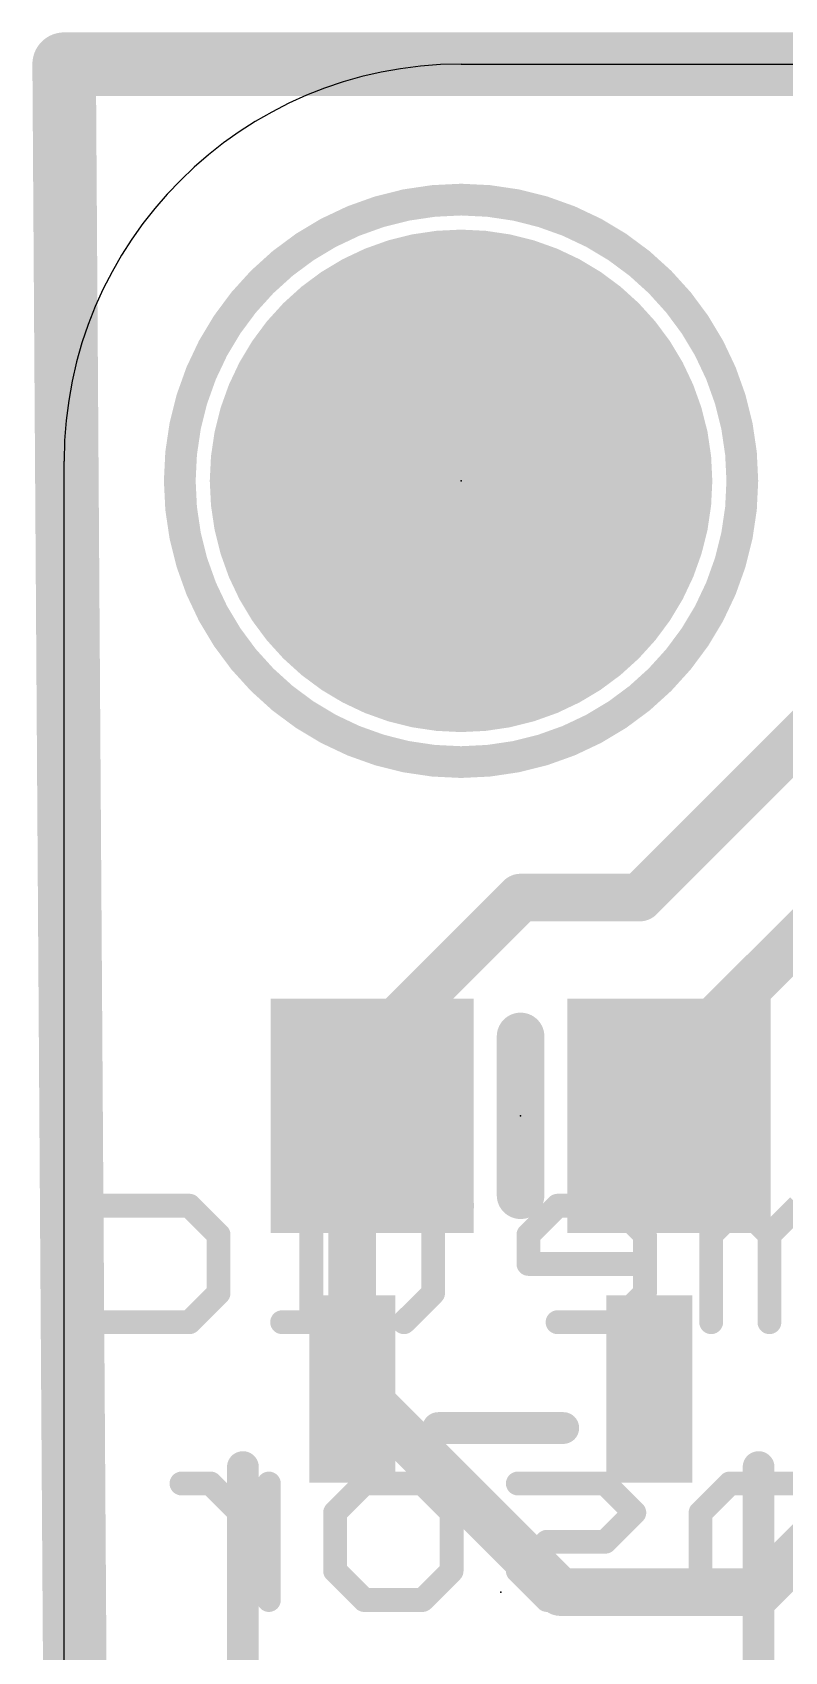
# Model space of a CAD drawing. Extents: x -0.2 to 18.1, y -0.2 to 19.4.
# Drawn here: x -0.2 to 4.61, y 9.02 to 19.38 of the extents above; entities that cross this region are included whole.
import ezdxf

# ---------------------------------------------------------------- set-up
doc = ezdxf.new("R2010")
doc.units = 0
for name, color, linetype in [('1', 12, 'CONTINUOUS'), ('16', 132, 'CONTINUOUS'), ('17', 110, 'CONTINUOUS'), ('20', 53, 'CONTINUOUS'), ('21', 40, 'CONTINUOUS'), ('22', 6, 'CONTINUOUS'), ('23', 53, 'CONTINUOUS')]:
    doc.layers.add(name, color=color, linetype=linetype)

# ---------------------------------------------------------------- blocks, each defined once
blk = doc.blocks.new('RECT')
blk.add_solid([(-0.5, -0.5), (0.5, -0.5), (-0.5, 0.5), (0.5, 0.5)])
blk = doc.blocks.new('ROUNDP')
at = {"const_width": 0.5}
blk.add_lwpolyline([(0, -0.25, 1), (0, 0.25, 1), (0, -0.25)], format="xyb", dxfattribs=at)

msp = doc.modelspace()

# ---------------------------------------------------------------- linework, layer by layer
at = {"layer": '1', "const_width": 0.3048}
for points in [[(3.683, 13.843), (5.334, 15.494)], [(4.191, 13.081), (5.08, 13.97)], [(1.971, 12.893), (2.921, 13.843)], [(2.921, 13.843), (3.683, 13.843)], [(4.191, 12.446), (4.191, 13.081)], [(1.971, 12.446), (1.971, 12.893)], [(1.971, 12.446), (1.844, 12.446)], [(1.844, 12.446), (1.844, 10.6981)], [(3.871, 12.446), (4.191, 12.446)], [(1.844, 10.6981), (1.8749, 10.6981)], [(1.8749, 10.6981), (3.175, 9.398)], [(4.445, 9.398), (5.334, 10.287)], [(3.175, 9.398), (4.445, 9.398)]]:
    msp.add_lwpolyline(points, dxfattribs=at)
at = {"layer": '1', "const_width": 0.1524}
for points in [[(2.921, 13.9192, 1), (2.921, 13.7668)], [(2.9749, 13.7891, 1), (2.8671, 13.8969)], [(3.683, 13.7668, 1), (3.683, 13.9192)], [(3.6291, 13.8969, 1), (3.7369, 13.7891)], [(4.2672, 13.081, 1), (4.1148, 13.081)], [(4.1371, 13.1349, 1), (4.2449, 13.0271)], [(2.0472, 12.893, 1), (1.8948, 12.893)], [(1.9171, 12.9469, 1), (2.0249, 12.8391)], [(1.844, 12.5222, 1), (1.844, 12.3698)], [(1.9202, 12.446, 1), (1.7678, 12.446)], [(1.971, 12.3698, 1), (1.971, 12.5222)], [(3.871, 12.5222, 1), (3.871, 12.3698)], [(4.191, 12.3698, 1), (4.191, 12.5222)], [(1.8948, 12.446, 1), (2.0472, 12.446)], [(4.1148, 12.446, 1), (4.2672, 12.446)], [(1.844, 10.7743, 1), (1.844, 10.6219)], [(1.9288, 10.752, 1), (1.821, 10.6442)], [(1.8749, 10.6219, 1), (1.8749, 10.7743)], [(1.7678, 10.6981, 1), (1.9202, 10.6981)], [(3.175, 9.4742, 1), (3.175, 9.3218)], [(4.445, 9.3218, 1), (4.445, 9.4742)], [(3.1211, 9.3441, 1), (3.2289, 9.4519)], [(4.3911, 9.4519, 1), (4.4989, 9.3441)]]:
    msp.add_lwpolyline(points, format="xyb", dxfattribs=at)
at = {"layer": '16', "const_width": 0.4064}
for points in [[(0, 19.177), (17.78, 19.177)], [(0.127, 0), (0, 19.177)]]:
    msp.add_lwpolyline(points, dxfattribs=at)
at = {"layer": '16', "const_width": 0.2032}
for points in [[(0, 19.2786, 1), (0, 19.0754)], [(0.1016, 19.1777, 1), (-0.1016, 19.1763)]]:
    msp.add_lwpolyline(points, format="xyb", dxfattribs=at)
at = {"layer": '20'}
for p, q in [((2.54, 19.177), (15.24, 19.177)), ((0, 2.54), (0, 16.637))]:
    msp.add_line(p, q, dxfattribs=at)
msp.add_arc((2.54, 16.637), 2.54, 90, 180, dxfattribs=at)
at = {"layer": '21'}
for points, const_width in [([(2.54, 14.71, 1), (2.54, 18.31, 1), (2.54, 14.71)], 0.2032), ([(2.9972, 12.954, 1), (2.8448, 12.954)], 0.1524), ([(2.8448, 11.938, 1), (2.9972, 11.938)], 0.1524), ([(2.394, 10.4988, 1), (2.394, 10.3972)], 0.1016), ([(3.194, 10.3972, 1), (3.194, 10.4988)], 0.1016), ([(1.1948, 10.198, 1), (1.0932, 10.198)], 0.1016), ([(4.4948, 10.198, 1), (4.3932, 10.198)], 0.1016)]:
    msp.add_lwpolyline(points, format="xyb", dxfattribs=dict(at, const_width=const_width))
for points, const_width in [([(2.921, 12.954), (2.921, 11.938)], 0.3048), ([(2.394, 10.448), (3.194, 10.448)], 0.2032), ([(1.144, 10.198), (1.144, 8.598)], 0.2032), ([(4.444, 10.198), (4.444, 8.598)], 0.2032)]:
    msp.add_lwpolyline(points, dxfattribs=dict(at, const_width=const_width))
at = {"layer": '22', "const_width": 0.1524}
for points in [[(1.5815, 12.4302), (1.5815, 12.2438)], [(2.3611, 12.0573), (2.3611, 11.3116)], [(0.2426, 11.8709), (0.8019, 11.8709)], [(0.8019, 11.8709), (0.9883, 11.6845)], [(1.7679, 11.8709), (1.5815, 11.8709)], [(1.5815, 11.8709), (1.5815, 11.1252)], [(2.5475, 11.8709), (2.1746, 11.8709)], [(3.1576, 11.8709), (2.9712, 11.6845)], [(3.5305, 11.8709), (3.1576, 11.8709)], [(3.7169, 11.6845), (3.5305, 11.8709)], [(4.327, 11.8709), (4.1406, 11.6845)], [(4.5134, 11.6845), (4.327, 11.8709)], [(4.6999, 11.8709), (4.5134, 11.6845)], [(0.9883, 11.6845), (0.9883, 11.3116)], [(2.9712, 11.6845), (2.9712, 11.4981)], [(3.7169, 11.3116), (3.7169, 11.6845)], [(4.1406, 11.6845), (4.1406, 11.1252)], [(4.5134, 11.6845), (4.5134, 11.1252)], [(2.9712, 11.4981), (3.7169, 11.4981)], [(0.9883, 11.3116), (0.8019, 11.1252)], [(2.3611, 11.3116), (2.1746, 11.1252)], [(3.5305, 11.1252), (3.7169, 11.3116)], [(0.8019, 11.1252), (0.2426, 11.1252)], [(1.7679, 11.1252), (1.395, 11.1252)], [(3.1576, 11.1252), (3.5305, 11.1252)], [(0.9373, 10.0929), (0.7509, 10.0929)], [(1.3102, 9.7201), (0.9373, 10.0929)], [(1.3102, 9.3472), (1.3102, 10.0929)], [(1.7339, 9.9065), (1.9203, 10.0929)], [(1.9203, 10.0929), (2.2932, 10.0929)], [(2.2932, 10.0929), (2.4796, 9.9065)], [(3.4626, 10.0929), (2.9033, 10.0929)], [(3.649, 9.9065), (3.4626, 10.0929)], [(4.2591, 10.0929), (4.0727, 9.9065)], [(4.8184, 10.0929), (4.2591, 10.0929)], [(1.7339, 9.5336), (1.7339, 9.9065)], [(2.4796, 9.9065), (2.4796, 9.5336)], [(3.4626, 9.7201), (3.649, 9.9065)], [(4.0727, 9.9065), (4.0727, 9.3472)], [(2.9033, 9.5336), (3.0897, 9.7201)], [(3.0897, 9.7201), (3.4626, 9.7201)], [(1.9203, 9.3472), (1.7339, 9.5336)], [(2.4796, 9.5336), (2.2932, 9.3472)], [(3.0897, 9.3472), (2.9033, 9.5336)], [(2.2932, 9.3472), (1.9203, 9.3472)], [(3.649, 9.3472), (3.0897, 9.3472)]]:
    msp.add_lwpolyline(points, dxfattribs=at)
at = {"layer": '22', "const_width": 0.0762}
for points in [[(1.6196, 12.4302, 1), (1.5434, 12.4302)], [(1.5434, 12.2438, 1), (1.6196, 12.2438)], [(2.3992, 12.0573, 1), (2.323, 12.0573)], [(0.2426, 11.909, 1), (0.2426, 11.8328)], [(0.8288, 11.8978, 1), (0.7749, 11.844)], [(0.8019, 11.8328, 1), (0.8019, 11.909)], [(1.5815, 11.909, 1), (1.5815, 11.8328)], [(1.6196, 11.8709, 1), (1.5434, 11.8709)], [(1.7679, 11.8328, 1), (1.7679, 11.909)], [(2.1746, 11.909, 1), (2.1746, 11.8328)], [(2.5475, 11.8328, 1), (2.5475, 11.909)], [(3.1576, 11.909, 1), (3.1576, 11.8328)], [(3.1845, 11.844, 1), (3.1307, 11.8978)], [(3.5574, 11.8978, 1), (3.5035, 11.844)], [(3.5305, 11.8328, 1), (3.5305, 11.909)], [(4.3539, 11.8978, 1), (4.3001, 11.844)], [(4.3539, 11.844, 1), (4.3001, 11.8978)], [(1.0264, 11.6845, 1), (0.9502, 11.6845)], [(0.9613, 11.6575, 1), (1.0152, 11.7114)], [(2.9442, 11.7114, 1), (2.9981, 11.6575)], [(3.0093, 11.6845, 1), (2.9331, 11.6845)], [(3.755, 11.6845, 1), (3.6788, 11.6845)], [(3.6899, 11.6575, 1), (3.7438, 11.7114)], [(4.1136, 11.7114, 1), (4.1675, 11.6575)], [(4.1787, 11.6845, 1), (4.1025, 11.6845)], [(4.5515, 11.6845, 1), (4.4753, 11.6845)], [(4.4865, 11.7114, 1), (4.5404, 11.6575)], [(4.4865, 11.6575, 1), (4.5404, 11.7114)], [(2.9712, 11.5362, 1), (2.9712, 11.46)], [(2.9331, 11.4981, 1), (3.0093, 11.4981)], [(3.7169, 11.46, 1), (3.7169, 11.5362)], [(0.9502, 11.3116, 1), (1.0264, 11.3116)], [(1.0152, 11.2847, 1), (0.9613, 11.3386)], [(2.323, 11.3116, 1), (2.3992, 11.3116)], [(2.388, 11.2847, 1), (2.3341, 11.3386)], [(3.6788, 11.3116, 1), (3.755, 11.3116)], [(3.7438, 11.2847, 1), (3.6899, 11.3386)], [(0.2426, 11.1633, 1), (0.2426, 11.0871)], [(0.8019, 11.0871, 1), (0.8019, 11.1633)], [(1.395, 11.1633, 1), (1.395, 11.0871)], [(1.7679, 11.0871, 1), (1.7679, 11.1633)], [(3.1576, 11.1633, 1), (3.1576, 11.0871)], [(3.5305, 11.0871, 1), (3.5305, 11.1633)], [(0.7749, 11.1521, 1), (0.8288, 11.0983)], [(1.5434, 11.1252, 1), (1.6196, 11.1252)], [(2.1477, 11.1521, 1), (2.2016, 11.0983)], [(3.5035, 11.1521, 1), (3.5574, 11.0983)], [(4.1025, 11.1252, 1), (4.1787, 11.1252)], [(4.4753, 11.1252, 1), (4.5515, 11.1252)], [(0.7509, 10.131, 1), (0.7509, 10.0548)], [(0.9643, 10.1198, 1), (0.9104, 10.066)], [(0.9373, 10.0548, 1), (0.9373, 10.131)], [(1.3483, 10.0929, 1), (1.2721, 10.0929)], [(1.9203, 10.131, 1), (1.9203, 10.0548)], [(1.9473, 10.066, 1), (1.8934, 10.1198)], [(2.3201, 10.1198, 1), (2.2662, 10.066)], [(2.2932, 10.0548, 1), (2.2932, 10.131)], [(2.9033, 10.131, 1), (2.9033, 10.0548)], [(3.4895, 10.1198, 1), (3.4356, 10.066)], [(3.4626, 10.0548, 1), (3.4626, 10.131)], [(4.2591, 10.131, 1), (4.2591, 10.0548)], [(4.286, 10.066, 1), (4.2322, 10.1198)], [(1.7069, 9.9334, 1), (1.7608, 9.8795)], [(1.772, 9.9065, 1), (1.6958, 9.9065)], [(2.5177, 9.9065, 1), (2.4415, 9.9065)], [(2.4526, 9.8795, 1), (2.5065, 9.9334)], [(3.6759, 9.8795, 1), (3.622, 9.9334)], [(3.622, 9.8795, 1), (3.6759, 9.9334)], [(4.0457, 9.9334, 1), (4.0996, 9.8795)], [(4.1108, 9.9065, 1), (4.0346, 9.9065)], [(1.2832, 9.6931, 1), (1.3371, 9.747)], [(3.0897, 9.7582, 1), (3.0897, 9.682)], [(3.1166, 9.6931, 1), (3.0628, 9.747)], [(3.4356, 9.747, 1), (3.4895, 9.6931)], [(3.4626, 9.682, 1), (3.4626, 9.7582)], [(1.7608, 9.5606, 1), (1.7069, 9.5067)], [(1.6958, 9.5336, 1), (1.772, 9.5336)], [(2.4415, 9.5336, 1), (2.5177, 9.5336)], [(2.5065, 9.5067, 1), (2.4526, 9.5606)], [(2.9302, 9.5606, 1), (2.8763, 9.5067)], [(2.8763, 9.5606, 1), (2.9302, 9.5067)], [(1.2721, 9.3472, 1), (1.3483, 9.3472)], [(1.9203, 9.3853, 1), (1.9203, 9.3091)], [(1.8934, 9.3203, 1), (1.9472, 9.3741)], [(2.2662, 9.3741, 1), (2.3201, 9.3203)], [(2.2932, 9.3091, 1), (2.2932, 9.3853)], [(3.0897, 9.3853, 1), (3.0897, 9.3091)], [(3.0628, 9.3203, 1), (3.1166, 9.3741)], [(3.649, 9.3091, 1), (3.649, 9.3853)], [(4.0346, 9.3472, 1), (4.1108, 9.3472)]]:
    msp.add_lwpolyline(points, format="xyb", dxfattribs=at)
at = {"layer": '23'}
for p in [(2.54, 16.51), (2.921, 12.446), (2.794, 9.398)]:
    msp.add_point(p, dxfattribs=at)

# ---------------------------------------------------------------- block references
at = {"layer": '1'}
for p, xscale, yscale in [((1.971, 12.446), 1.3, 1.5), ((3.871, 12.446), 1.3, 1.5), ((1.844, 10.6981), 0.55, 1.2), ((3.744, 10.6981), 0.55, 1.2)]:
    msp.add_blockref('RECT', p, dxfattribs=dict(at, xscale=xscale, yscale=yscale))
at = {"layer": '17', "xscale": 3.216, "yscale": 3.216}
msp.add_blockref('ROUNDP', (2.54, 16.51), dxfattribs=at)
msp.add_blockref('ROUNDP', (2.54, 16.51), dxfattribs=at)

doc.saveas('drawing.dxf')
